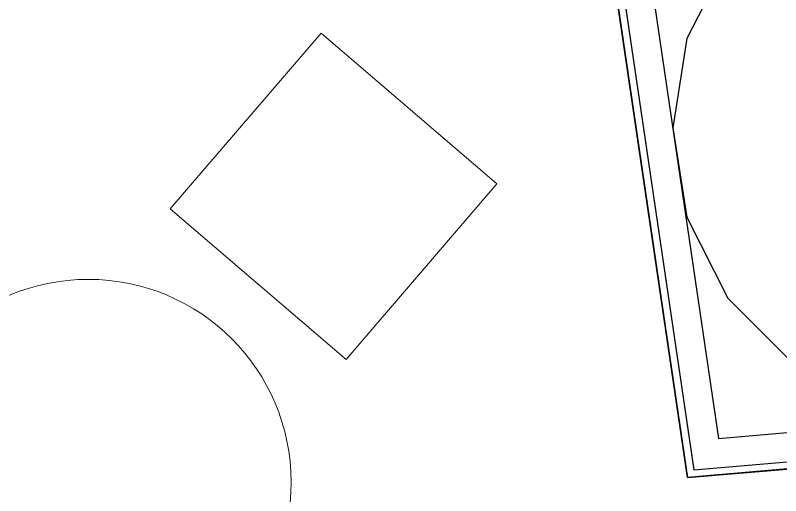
# Model space of a CAD drawing. Header units: millimetres. Extents: x 62878 to 70819, y -67946 to -61850.
# Drawn here: x 65214.5 to 65346.6, y -62025.9 to -61942.9 of the extents above; entities that cross this region are included whole.
import ezdxf

# ---------------------------------------------------------------- set-up
doc = ezdxf.new("R2010")
doc.units = ezdxf.units.MM
doc.linetypes.add('HIDDEN', pattern=[0.375, 0.25, -0.125])
doc.layers.add('alan hesabı1', color=7, linetype='Continuous', plot=False)
for name, color, linetype, lineweight in [('BA DÖŞ.-yeni', 11, 'Continuous', 30), ('BAP', 41, 'Continuous', 30), ('DOGRAMA', 171, 'Continuous', 0), ('DUV.ALÇ.-yeni', 20, 'Continuous', 25), ('TEFRİŞ-yeni', 53, 'Continuous', 9)]:
    doc.layers.add(name, color=color, linetype=linetype, lineweight=lineweight)

msp = doc.modelspace()

# ---------------------------------------------------------------- linework, layer by layer
msp.add_lwpolyline([(68896.02, -63031.44), (69030.26, -63071.18), (69185.28, -62547.65), (68893, -62461.11, 1.044368), (68063.2, -62298.73, 0.204375), (63106.96, -62494.78, 0.353953), (62932.94, -62997.83), (63753.18, -65779.6), (64154.95, -67142.15), (65336.72, -66792.62), (65336.7, -66829.11), (65270.54, -66829.07, 0.626789), (65270.2, -67369.07), (65531.84, -67369.23, 0.926242), (66130.09, -67369.61), (66391.73, -67369.77, 0.626743), (66392.07, -66829.77), (66326.15, -66829.73), (66326.17, -66793.24), (67506.16, -67144.13), (68467.02, -63899.09), (68625.2, -63946.04), (68896.02, -63031.42)], format="xyb")
at = {"layer": 'alan hesabı1', "linetype": 'ByBlock'}
msp.add_lwpolyline([(64587.94, -62561.57), (64661.74, -62920.71), (64965, -62879.58), (64966.68, -62891.96), (65228.68, -62856.43), (65387.23, -62834.92), (65436.53, -62828.23), (65824.65, -62828.48), (65825.24, -61883.69), (65434.28, -61883.46), (65434.21, -62013.74), (65330.57, -62022.74), (65311.39, -61892.53), (64527.56, -62007.98)], dxfattribs=at)
at = {"layer": 'BA DÖŞ.-yeni', "linetype": 'HIDDEN', "ltscale": 150}
msp.add_arc((65815.04, -68607.15), 6697.94, 70.74616, 109.296847, dxfattribs=at)
at = {"layer": 'BAP'}
msp.add_lwpolyline([(65425.55, -61946.93), (65418.46, -61932.98), (65407.4, -61921.91), (65393.47, -61914.8), (65378.02, -61912.35), (65362.57, -61914.78), (65348.62, -61921.88), (65337.55, -61932.93), (65330.44, -61946.87), (65327.99, -61962.32), (65330.42, -61977.77), (65337.52, -61991.71), (65348.57, -62002.78), (65362.51, -62009.89), (65377.96, -62012.35), (65393.41, -62009.91), (65407.35, -62002.82), (65418.42, -61991.76), (65425.53, -61977.83), (65427.99, -61962.38)], close=True, dxfattribs=at)
at = {"layer": 'DOGRAMA', "lineweight": -2}
msp.add_lwpolyline([(68355.73, -61957.86, 0.273736), (68066.91, -62277.72, 0.209295), (68023.71, -62283.85, 0.198368), (63201.05, -62451.11)], format="xyb", dxfattribs=at)
at = {"layer": 'DUV.ALÇ.-yeni', "ltscale": 5}
for p, q in [((65310.48, -61886.34), (65330.57, -62022.74)), ((65311.72, -61886.16), (65331.63, -62021.39)), ((65316.66, -61885.43), (65335.89, -62016)), ((65335.89, -62016), (65427.96, -62008)), ((65331.63, -62021.39), (65432.96, -62012.59)), ((65330.57, -62022.74), (65434.21, -62013.74))]:
    msp.add_line(p, q, dxfattribs=at)
at = {"layer": 'TEFRİŞ-yeni'}
msp.add_lwpolyline([(65241.25, -61976.31), (65271.61, -62002.36), (65297.65, -61972), (65267.29, -61945.95), (65241.25, -61976.31)], dxfattribs=at)
msp.add_circle((65227.13, -62023.49), 35, dxfattribs=at)

doc.saveas('drawing.dxf')
